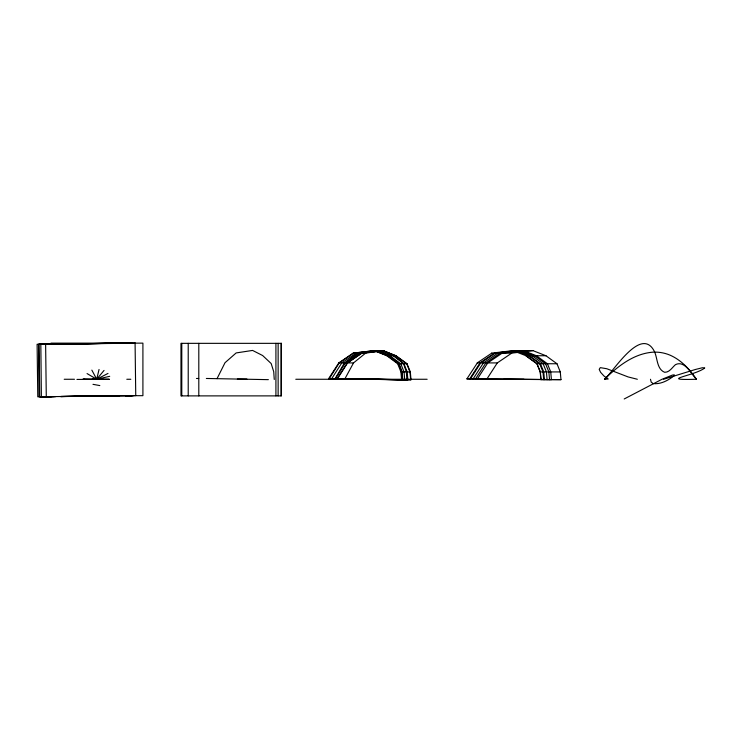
<?xml version="1.0" encoding="UTF-8"?>
<svg xmlns="http://www.w3.org/2000/svg" width="742" height="742" viewBox="0 0 742 742"><rect width="100%" height="100%" fill="white"/><g stroke="black" fill="none" stroke-linecap="round" stroke-linejoin="round"><path stroke-width="1.11" d="M99.048 369.479L96.701 379.264L83.058 378.995M217.035 378.67L225.011 362.717L236.16 352.932L252.586 350.428L262.649 355.539L271.173 363.543L273.733 371.723L274.252 379.459M406.913 379.654L406.347 371.928L403.574 363.747L394.327 355.743L383.419 350.632L365.611 353.136L353.526 362.912L344.872 378.874L328.493 378.874L338.806 362.912L353.22 353.136L374.46 350.632L387.472 355.743L398.5 363.747L401.802 371.928L402.479 379.654M334.985 378.874L344.436 362.912L357.644 353.136L377.103 350.632L389.021 355.743L399.131 363.747L402.164 371.928L402.785 379.654M329.123 378.874L339.224 362.912L353.34 353.136L374.144 350.632L383.419 350.632M335.301 378.874L345.41 362.912L359.545 353.136L380.377 350.632L393.139 355.743L403.954 363.747L407.191 371.928L407.859 379.654M331.591 378.874L341.784 362.912L356.03 353.136L377.029 350.632L389.884 355.743L400.782 363.747L404.047 371.928L404.715 379.654M337.369 378.874L347.581 362.912L361.855 353.136L382.891 350.632L395.987 355.743L407.015 363.747L410.317 371.928L410.994 379.654L401.589 379.654L400.921 371.928L397.684 363.747L386.888 355.743L374.144 350.632M337.016 378.874L347.321 362.912L361.734 353.136L382.974 350.632L395.774 355.743L406.699 363.747L409.964 371.928L410.641 379.654M477.44 378.874L487.754 362.912L502.167 353.136L523.407 350.632L536.41 355.743L547.438 363.747L550.74 371.928L551.417 379.654L466.894 378.874L477.347 362.912M469.695 378.874L480.009 362.912L494.422 353.136L516.395 350.632L529.398 355.743L540.426 363.747L543.738 371.928L544.415 379.654M470.428 378.874L480.742 362.912L495.155 353.136M473.118 378.874L483.432 362.912L497.845 353.136L519.085 350.632L532.097 355.743L543.125 363.747L546.427 371.928L547.104 379.654M475.548 378.874L485.862 362.912L500.275 353.136L521.515 350.632L534.518 355.743L545.546 363.747L548.857 371.928L549.534 379.654M466.894 378.874L486.984 378.874L497.298 362.912L511.711 353.136L532.951 350.632L545.954 355.743L556.982 363.747L560.284 371.928L560.971 379.654L540.881 379.654L540.204 371.928L536.902 363.747L525.874 355.743L545.954 355.743M637.341 379.264L628.103 376.927L606.789 368.737L600.278 367.633L599.202 369.368L600.584 372.289L603.951 375.981L608.245 378.986L604.498 379.264C613.597 371.417 641.116 325.719 654.296 351.263C657.662 357.959 656.587 369.145 664.693 372.308C669.572 372.382 672.159 367.466 675.443 364.665C684.718 359.953 691.182 373.959 696.46 379.264C656.188 380.396 695.449 375.693 704.77 367.93L702.405 367.744L695.384 369.488L663.617 379.264M104.038 370.425L96.701 379.264L87.055 373.569M604.498 379.264C617.761 366.288 633.724 353.619 652.941 352.172A38.352 38.352 0 0 1 670.1 355.186C681.258 360.074 689.735 369.349 696.46 379.264M491.761 353.136L477.208 362.912L497.298 362.912M624.207 398.973L661.892 379.329L672.382 375.081L674.255 374.84L674.33 375.498C668.561 380.294 660.946 384.421 653.248 383.614L651.226 382.158L650.474 379.264M107.998 373.43L96.701 379.264L91.85 370.119M109.723 376.315L96.701 379.264L109.389 379.273L92.231 379.143M513 350.632L491.621 353.136L511.711 353.136M40.17 344.251L62.189 343.963M65.667 343.917L117.811 343.24M122.449 343.175L131.724 343.054M40.847 396.794L55.91 396.599M112.691 395.857L60.547 396.534L119.555 395.857M125.444 395.69L132.391 395.597M128.57 343.11L38.491 344.214L39.094 396.757L51.801 396.608M124.767 343.249L39.131 344.205L39.706 396.747L53.591 396.59M61.039 396.488L112.997 395.857M129.173 395.653L125.704 395.699L142.909 395.681L142.909 343.138L50.957 343.138M125.333 395.792L131.121 395.727M124.61 343.323L40.829 344.205L41.376 396.747L55.149 396.599M60.881 396.543L133.189 395.783M76.936 379.431L84.913 379.412M532.951 350.632L512.861 350.632L526.004 355.743L537.032 363.747L540.343 371.928L541.02 379.654M353.22 353.136L365.611 353.136M386.888 355.743L395.987 355.743M338.806 362.912L353.526 362.912M397.684 363.747L407.015 363.747M536.902 363.747L556.982 363.747M400.921 371.928L410.317 371.928M540.204 371.928L560.284 371.928M237.357 379.06L246.9 379.06M64.211 379.264L74.469 379.264M83.494 379.264L102.739 379.264M126.799 379.264L130.833 379.264M295.78 379.264L427.151 379.264M503.892 379.264L523.973 379.264M486.984 378.874L560.971 379.654M337.016 378.67L410.994 379.858M328.493 378.67L407.859 379.858M334.985 378.67L402.785 379.858M196.454 378.466L198.745 378.503M344.872 378.67L406.913 379.858M206.341 378.466L268.372 379.654M92.982 384.328L99.818 385.58M515.662 350.632L528.675 355.743L539.703 363.747L543.005 371.928L543.682 379.654M45.624 344.26L46.282 396.803M281.005 343.342L281.005 395.885M278.139 343.342L278.139 395.885M275.913 343.342L275.913 395.885M198.8 343.342L198.8 395.885M188.218 343.342L188.218 395.885M181.781 343.342L181.781 395.885M135.081 343.027L37.1 344.26L37.777 396.803L135.749 395.569L135.081 343.027M281.45 343.342L180.974 343.342L180.974 395.885L281.45 395.885L281.45 343.342"/></g></svg>
